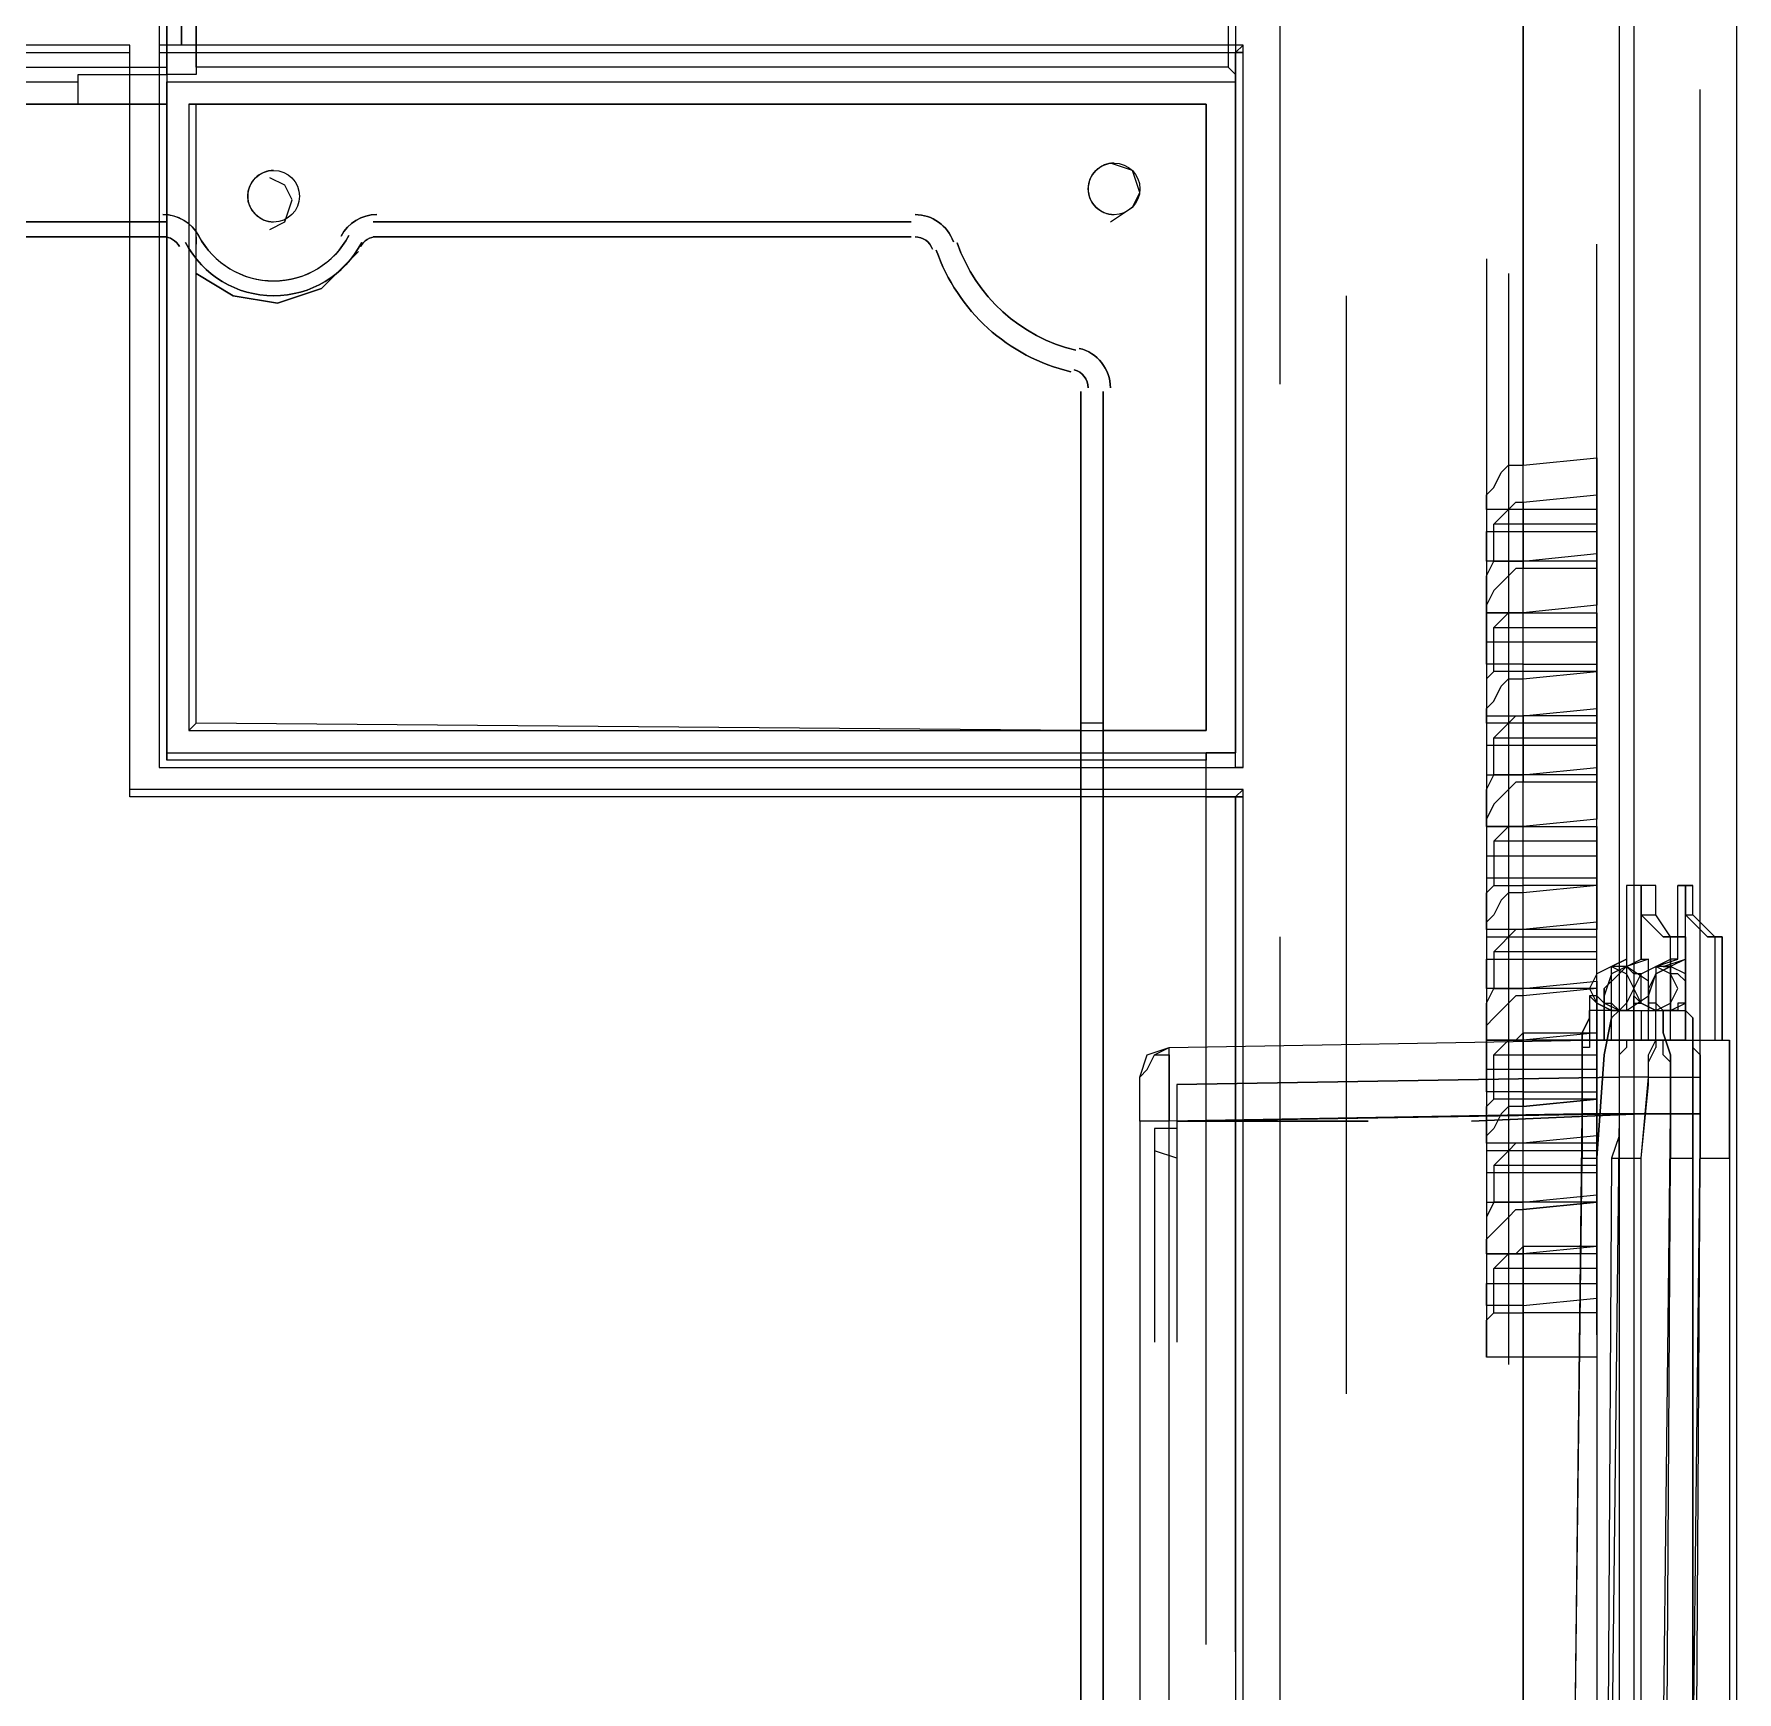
# Model space of a CAD drawing. Header units: millimetres. Extents: x -305 to 1353, y -289 to 1176.
# Drawn here: x 282.31 to 295.29, y 994.17 to 1006.8 of the extents above; entities that cross this region are included whole.
import ezdxf

# ---------------------------------------------------------------- set-up
doc = ezdxf.new("R2010")
doc.units = ezdxf.units.MM
doc.header["$MEASUREMENT"] = 0
doc.layers.add('PDF_0', color=7, linetype='Continuous')

msp = doc.modelspace()

# ---------------------------------------------------------------- linework, layer by layer
at = {"layer": 'PDF_0', "lineweight": 18}
for points in [[(276.362, 987.397), (276.362, 981.95), (276.362, 981.894), (276.924, 981.894), (276.924, 981.95), (276.924, 983.41), (291.525, 983.41), (291.525, 981.95), (291.525, 981.894), (293.659, 981.894), (293.659, 981.95), (293.659, 1034.682), (293.659, 1034.738), (291.525, 1034.738), (291.525, 1034.682), (291.525, 1033.165), (276.924, 1033.165), (276.924, 1034.625), (276.924, 1034.738), (276.362, 1034.738), (276.362, 1034.625), (276.362, 1029.178)], [(283.269, 1032.885), (283.269, 1031.93), (283.269, 1031.818), (283.269, 1011.096), (283.269, 1010.927), (283.269, 1010.141), (283.269, 1009.86), (283.269, 1006.94), (283.269, 1006.715)], [(294.613, 1032.211), (294.557, 1032.155), (294.501, 1031.93), (294.501, 1031.256), (294.501, 983.242), (294.557, 982.624), (294.557, 982.399), (294.613, 982.343), (295.287, 982.399), (295.287, 983.635), (295.287, 984.589), (295.287, 984.758), (295.287, 985.039), (295.287, 985.151), (295.287, 985.039), (295.287, 984.758), (295.287, 984.983), (295.287, 985.039)], [(295.287, 987.959), (295.287, 1031.818), (295.231, 1031.874)], [(294.501, 1031.256), (294.389, 1031.256), (294.389, 983.242), (294.501, 983.242)], [(283.438, 1006.884), (283.438, 1006.94), (283.438, 1006.715), (283.269, 1006.715), (283.269, 1006.659), (291.468, 1006.659), (291.525, 1006.715)], [(276.98, 1006.659), (283.045, 1006.659), (283.045, 1006.715)], [(283.045, 1000.987), (283.045, 1005.255), (283.045, 1005.368), (283.045, 1006.659)], [(283.269, 1006.659), (283.269, 1005.368), (283.269, 1005.255), (283.269, 1001.212), (290.289, 1001.212), (290.458, 1001.212), (291.468, 1001.212), (291.525, 1001.212)], [(291.468, 1001.212), (291.468, 1006.659)], [(283.269, 1005.368), (283.269, 1005.368)], [(283.269, 1005.368), (283.269, 1005.368)], [(283.269, 1005.255), (283.269, 1005.255)], [(283.269, 1005.255), (283.269, 1005.255)], [(290.289, 1001.212), (290.289, 1004.076), (290.289, 1001.212)], [(294.22, 1002.784), (293.659, 1002.784), (294.22, 1002.841), (294.22, 1002.447), (293.659, 1002.391)], [(293.659, 1001.998), (294.22, 1001.998), (294.22, 1001.605), (293.659, 1001.605)], [(294.22, 1001.942), (293.659, 1001.942)], [(294.22, 1001.156), (293.659, 1001.156), (294.22, 1001.212), (294.22, 1000.819), (293.659, 1000.763)], [(291.525, 1001.044), (291.468, 1000.987), (290.458, 1000.987), (290.289, 1000.987), (283.045, 1000.987), (283.045, 1001.044)], [(291.468, 1000.987), (291.468, 983.691), (291.525, 983.691)], [(293.659, 1000.37), (294.22, 1000.37), (294.22, 999.977), (293.659, 999.977)], [(294.22, 1000.313), (293.659, 1000.313)], [(294.557, 994.136), (294.557, 998.236), (294.613, 998.853), (294.613, 999.022), (294.669, 999.134), (294.782, 999.134), (294.782, 999.92), (294.894, 999.92), (294.894, 999.134), (294.894, 999.92), (294.782, 999.92)], [(294.782, 999.92), (294.782, 999.92)], [(295.119, 999.92), (295.119, 999.92)], [(295.119, 999.92), (295.175, 999.92), (295.175, 999.134), (295.175, 999.92), (295.119, 999.92), (295.119, 999.134), (295.175, 999.134), (295.231, 999.134)], [(294.22, 999.527), (293.659, 999.527), (294.22, 999.583), (294.22, 999.19), (293.659, 999.134)], [(294.782, 999.134), (294.894, 999.134), (295.119, 999.134)], [(294.95, 988.914), (295.006, 998.236), (295.006, 998.404), (295.006, 998.573), (295.006, 998.741), (295.006, 998.853), (295.006, 998.966), (295.006, 999.022), (294.95, 999.078), (294.95, 999.134), (294.95, 999.078), (295.006, 999.022), (295.006, 998.966), (295.006, 998.853), (295.006, 998.741), (295.006, 998.573), (295.006, 998.404), (295.006, 998.236), (295.231, 998.236), (295.231, 993.013)], [(295.231, 998.236), (295.231, 998.853), (295.231, 999.022), (295.231, 999.134), (295.231, 999.022), (295.231, 998.853), (295.231, 998.236), (295.231, 993.013)], [(294.613, 988.24), (294.613, 988.52), (294.557, 988.914), (294.557, 994.136), (294.557, 998.236), (294.613, 998.797), (294.613, 998.966), (294.669, 999.078)], [(293.659, 998.741), (294.22, 998.741), (294.22, 998.348), (293.659, 998.348)], [(294.613, 998.853), (295.006, 998.853), (295.006, 998.797), (295.006, 998.741), (295.006, 998.685), (295.006, 998.629), (295.006, 998.573), (294.894, 988.577), (294.894, 988.52), (294.894, 988.464), (294.894, 988.408), (294.894, 988.352), (294.894, 988.296), (294.613, 988.296)], [(294.22, 998.685), (293.659, 998.685)], [(294.22, 997.899), (293.659, 997.899), (294.22, 997.955), (294.22, 997.562), (293.659, 997.506)], [(293.659, 997.113), (294.22, 997.169), (294.22, 996.719), (293.659, 996.719)], [(294.22, 997.056), (293.659, 997.056)]]:
    msp.add_lwpolyline(points, dxfattribs=at)
for points in [[(283.438, 1006.715), (283.438, 1006.884), (291.525, 1006.884), (291.525, 1009.916), (283.438, 1009.916), (283.438, 1010.085), (291.525, 1010.085), (291.525, 1032.941), (283.269, 1032.941), (283.269, 1001.212), (291.525, 1001.212), (291.525, 1006.715)], [(276.924, 983.691), (291.525, 983.691), (291.525, 1001.044), (283.045, 1001.044), (283.045, 1006.715), (276.924, 1006.715)], [(283.045, 1005.368), (279.17, 1005.368)], [(288.997, 1005.368), (284.898, 1005.368)], [(283.045, 1005.255), (279.17, 1005.255)], [(288.997, 1005.255), (284.898, 1005.255)], [(290.458, 1001.212), (290.458, 1004.076)], [(290.289, 985.993), (290.289, 1000.987)], [(290.458, 985.993), (290.458, 1000.987)], [(295.006, 998.573), (294.557, 998.573)]]:
    msp.add_lwpolyline(points, close=True, dxfattribs=at)
at = {"layer": 'PDF_0', "lineweight": 0}
for points in [[(276.98, 1019.519), (276.98, 1010.309), (277.036, 1010.253), (283.326, 1010.309), (283.326, 1006.547)], [(291.412, 1010.309), (291.468, 1010.309), (291.468, 1019.519), (291.468, 1010.366), (291.468, 1010.309), (291.468, 1006.491), (291.412, 1006.547), (283.55, 1006.547), (283.55, 1006.491), (283.326, 1006.491), (283.326, 1006.884), (283.494, 1006.884), (283.55, 1006.884), (283.326, 1006.884), (283.326, 1009.916)], [(291.805, 1012.5), (291.805, 1004.132)], [(293.659, 1010.759), (293.659, 1003.514), (294.22, 1003.571), (294.22, 1003.177), (294.22, 1003.009), (294.22, 1002.841)], [(283.55, 1006.547), (283.55, 1010.309), (291.412, 1010.309), (291.412, 1006.547)], [(277.036, 1010.253), (277.036, 1006.547), (283.326, 1006.547), (283.326, 1006.491), (283.326, 1006.435), (291.468, 1006.435), (291.468, 1006.491), (291.468, 1001.324), (291.468, 1006.435)], [(283.55, 1006.884), (283.55, 1006.491)], [(277.036, 1006.435), (282.652, 1006.435)], [(283.326, 1001.324), (283.326, 1006.435)], [(282.652, 1006.266), (277.204, 1006.266), (277.204, 997.169), (277.204, 1006.266), (283.326, 1006.266), (283.326, 1005.368), (283.326, 1005.255), (283.269, 1005.255), (283.045, 1005.255), (283.269, 1005.255), (283.326, 1005.255), (283.326, 1001.268)], [(283.326, 1006.266), (283.326, 1006.266)], [(283.494, 1006.266), (283.494, 1001.493), (291.244, 1001.493), (291.244, 1006.266), (291.244, 1001.493), (290.458, 1001.493), (290.458, 1001.549), (290.289, 1001.549), (290.289, 1001.493), (283.55, 1001.549), (283.494, 1001.493)], [(283.55, 1001.549), (283.55, 1004.975), (283.831, 1004.806), (284.168, 1004.75), (284.505, 1004.862), (284.786, 1005.143), (284.505, 1004.862), (284.168, 1004.75), (283.831, 1004.806), (283.55, 1004.975), (283.55, 1005.255), (283.55, 1005.199), (283.55, 1005.255), (283.55, 1006.266), (283.494, 1006.266), (291.244, 1006.266), (283.55, 1006.266)], [(291.244, 1006.266), (291.244, 1006.266)], [(295.006, 998.011), (295.006, 1006.378)], [(290.514, 1005.368), (290.682, 1005.48), (290.738, 1005.592), (290.682, 1005.761), (290.514, 1005.817)], [(290.514, 1005.817), (290.514, 1005.817)], [(284.112, 1005.311), (284.224, 1005.368), (284.28, 1005.536), (284.224, 1005.648), (284.112, 1005.705)], [(284.112, 1005.705), (284.112, 1005.705)], [(290.514, 1005.368), (290.514, 1005.368)], [(283.326, 1005.255), (283.326, 1005.255)], [(283.55, 1005.255), (283.55, 1005.255)], [(284.112, 1005.311), (284.112, 1005.311)], [(294.22, 996.888), (294.22, 1005.199)], [(283.55, 1004.975), (283.55, 1004.975)], [(293.378, 1005.087), (293.378, 996.719)], [(293.546, 1004.975), (293.546, 996.663)], [(292.311, 1004.806), (292.311, 996.439)], [(294.22, 1003.177), (293.378, 1003.177), (293.378, 1003.29), (293.434, 1003.346), (293.49, 1003.458), (293.546, 1003.514), (293.602, 1003.514), (293.659, 1003.514)], [(293.659, 1003.234), (294.22, 1003.29)], [(293.378, 1003.177), (293.378, 1003.009)], [(293.434, 1002.784), (293.434, 1003.065), (293.49, 1003.121), (293.546, 1003.177), (293.602, 1003.234), (293.659, 1003.234), (293.659, 1002.728)], [(294.22, 1003.065), (293.434, 1003.065)], [(293.659, 1001.998), (293.378, 1001.998), (293.378, 1002.111), (293.378, 1002.167), (293.378, 1002.391), (294.22, 1002.391), (294.22, 1002.447), (293.659, 1002.391), (293.378, 1002.391), (293.378, 1002.504), (293.378, 1002.616), (293.378, 1002.672), (293.434, 1002.784), (293.659, 1002.784), (293.378, 1002.784), (293.378, 1002.897), (293.378, 1003.009), (294.22, 1003.009)], [(294.22, 1002.728), (293.659, 1002.728), (293.602, 1002.728), (293.546, 1002.672), (293.49, 1002.616), (293.434, 1002.56), (293.378, 1002.447), (293.378, 1002.391)], [(294.22, 1002.391), (294.22, 1002.167), (293.378, 1002.167)], [(293.659, 1001.886), (293.659, 1002.391), (293.602, 1002.391), (293.546, 1002.391), (293.49, 1002.335), (293.434, 1002.279), (294.22, 1002.279)], [(293.434, 1001.942), (293.434, 1002.279)], [(294.22, 1002.167), (294.22, 1001.998)], [(293.659, 1001.942), (293.434, 1001.942), (293.378, 1001.886), (293.378, 1001.774), (293.378, 1001.661), (293.378, 1001.605), (293.659, 1001.605), (294.22, 1001.661)], [(294.22, 1001.549), (293.378, 1001.549), (293.378, 1001.661), (293.434, 1001.717), (293.49, 1001.83), (293.546, 1001.886), (293.602, 1001.886), (293.659, 1001.886), (294.22, 1001.942)], [(293.434, 1001.437), (293.49, 1001.493), (293.546, 1001.549), (293.602, 1001.605), (293.659, 1001.605), (293.659, 1001.1)], [(294.22, 1001.605), (294.22, 1001.549), (294.22, 1001.38), (294.22, 1001.212)], [(291.244, 1001.493), (291.244, 1001.493)], [(293.378, 1001.549), (293.378, 1001.38)], [(293.378, 1000.763), (293.378, 1000.875), (293.378, 1000.987), (293.378, 1001.044), (293.434, 1001.156), (293.434, 1001.437), (294.22, 1001.437)], [(294.22, 1001.38), (293.378, 1001.38), (293.378, 1001.268), (293.378, 1001.156), (293.659, 1001.156), (293.434, 1001.156)], [(291.244, 994.698), (291.244, 1001.268), (290.458, 1001.268), (290.289, 1001.268), (283.326, 1001.268), (283.326, 1001.324), (291.468, 1001.324), (291.244, 1001.324)], [(290.289, 1001.268), (290.289, 1001.268)], [(290.458, 1001.268), (290.458, 1001.268)], [(291.468, 994.473), (291.468, 1000.987), (291.244, 1000.987), (291.244, 1001.324), (291.244, 1001.268)], [(291.468, 1001.324), (291.468, 1001.324)], [(294.22, 1001.1), (293.659, 1001.1), (293.602, 1001.1), (293.546, 1001.044), (293.49, 1000.987), (293.434, 1000.931), (293.378, 1000.819), (293.378, 1000.763), (294.22, 1000.763), (294.22, 1000.819), (293.659, 1000.763), (293.602, 1000.763), (293.546, 1000.763), (293.49, 1000.707), (293.434, 1000.65)], [(291.244, 994.529), (291.244, 1000.987), (291.468, 1000.987), (291.468, 994.417)], [(291.244, 1000.987), (291.244, 1000.987)], [(291.468, 1000.987), (291.468, 1000.987)], [(294.22, 1000.313), (293.659, 1000.257), (293.659, 1000.763), (293.378, 1000.763), (293.378, 1000.538), (294.22, 1000.538)], [(294.22, 1000.763), (294.22, 1000.538), (294.22, 1000.37)], [(294.22, 1000.65), (293.434, 1000.65), (293.434, 1000.313), (293.659, 1000.313)], [(293.378, 1000.538), (293.378, 1000.482), (293.378, 1000.37), (293.659, 1000.37)], [(293.659, 999.471), (293.659, 999.977), (293.378, 999.977), (293.378, 1000.033), (293.378, 1000.145), (293.378, 1000.257), (293.434, 1000.313)], [(294.22, 999.134), (294.332, 999.134), (294.22, 999.134), (294.501, 999.134), (294.501, 999.471), (294.557, 999.415), (294.669, 999.359), (294.782, 999.415), (294.838, 999.527), (294.782, 999.64), (294.669, 999.696), (294.838, 999.752), (294.838, 1000.313)], [(294.557, 1000.313), (294.557, 999.752), (294.557, 1000.313), (294.501, 1000.313), (294.445, 1000.313), (294.445, 999.752), (294.445, 999.359), (294.389, 999.359), (294.332, 999.303), (294.276, 999.022), (294.22, 998.236), (294.22, 993.013), (294.22, 988.914), (294.276, 988.127), (294.332, 987.903), (294.389, 987.79), (294.894, 987.79), (294.95, 987.903), (294.95, 988.127), (294.95, 988.914), (294.95, 994.136), (294.95, 998.236)], [(294.669, 1000.313), (294.557, 1000.313), (294.557, 1000.089), (294.725, 999.92), (294.782, 999.92), (294.725, 999.92), (294.782, 999.92), (294.669, 1000.089), (294.669, 1000.313), (294.557, 1000.313), (294.501, 1000.313)], [(294.894, 999.583), (294.838, 999.64), (294.782, 999.64), (294.782, 999.696), (294.725, 999.696), (294.894, 999.752), (294.894, 1000.313), (294.95, 1000.313)], [(294.838, 1000.313), (294.838, 1000.313)], [(294.95, 1000.089), (294.95, 1000.313), (294.894, 1000.313), (294.894, 1000.089)], [(294.894, 999.752), (294.894, 1000.313)], [(293.659, 1000.257), (293.602, 1000.257), (293.546, 1000.257), (293.49, 1000.201), (293.434, 1000.089), (293.378, 1000.033), (293.378, 999.92), (294.22, 999.92)], [(294.557, 1000.089), (294.669, 1000.089)], [(291.805, 999.92), (291.805, 991.609)], [(293.378, 999.92), (293.378, 999.752)], [(294.22, 1000.033), (293.659, 999.977), (293.602, 999.977), (293.546, 999.92), (293.49, 999.864), (293.434, 999.808), (293.434, 999.527)], [(294.22, 999.583), (294.22, 999.752), (294.22, 999.92), (294.22, 999.977)], [(294.725, 999.92), (294.725, 999.92)], [(294.782, 999.92), (294.782, 999.92)], [(295.062, 999.92), (295.062, 999.92)], [(295.119, 999.92), (295.119, 999.92)], [(294.22, 999.808), (293.434, 999.808)], [(293.659, 998.741), (293.378, 998.741), (293.378, 998.853), (293.378, 998.91), (293.378, 999.134), (293.378, 999.246), (293.378, 999.359), (293.378, 999.415), (293.434, 999.527), (293.659, 999.527), (293.378, 999.527), (293.378, 999.64), (293.378, 999.752), (294.22, 999.752)], [(293.995, 988.577), (294.108, 998.573), (294.782, 998.573), (294.782, 998.685), (294.782, 998.797), (294.782, 998.853), (294.782, 998.966), (294.725, 999.022), (294.725, 999.078), (294.725, 999.134), (294.669, 999.134), (294.613, 999.134), (294.613, 999.471), (294.613, 999.359), (294.782, 999.359), (294.894, 999.359), (294.894, 999.415), (294.838, 999.415), (294.838, 999.359), (294.782, 999.359), (294.725, 999.359), (294.669, 999.415), (294.613, 999.415), (294.613, 999.471), (294.669, 999.64), (294.782, 999.696), (294.669, 999.64), (294.613, 999.527), (294.613, 999.471), (294.613, 999.583), (294.613, 999.752), (294.445, 999.696), (294.557, 999.752), (294.613, 999.752)], [(294.725, 999.696), (294.782, 999.696), (294.782, 999.359), (294.894, 999.415), (294.894, 999.64), (294.894, 999.752), (294.782, 999.696), (294.669, 999.696), (294.669, 999.359), (294.557, 999.415), (294.501, 999.471), (294.501, 999.134), (294.557, 999.134), (294.332, 999.134), (294.332, 999.359), (294.22, 999.415), (294.164, 999.471), (294.164, 999.134)], [(294.613, 999.583), (294.445, 999.696), (294.332, 999.696), (294.22, 999.64), (294.164, 999.527), (294.22, 999.415), (294.332, 999.359), (294.332, 999.696), (294.445, 999.752), (294.332, 999.696), (294.445, 999.64), (294.501, 999.527), (294.445, 999.415), (294.389, 999.359), (294.276, 999.415), (294.22, 999.471), (294.164, 999.471)], [(294.276, 999.527), (294.389, 999.64), (294.445, 999.696), (294.445, 999.359), (294.613, 999.471)], [(294.332, 999.696), (294.332, 999.696)], [(294.332, 999.696), (294.332, 999.696)], [(294.669, 999.359), (294.557, 999.415), (294.501, 999.527), (294.557, 999.64), (294.669, 999.696), (294.782, 999.752)], [(294.669, 999.696), (294.669, 999.696)], [(294.669, 999.696), (294.669, 999.696)], [(294.838, 999.752), (294.782, 999.752), (294.782, 999.359)], [(294.894, 999.64), (294.782, 999.696)], [(294.22, 999.527), (293.659, 999.471), (293.602, 999.471), (293.546, 999.415), (293.49, 999.359), (293.434, 999.303), (293.378, 999.246), (293.378, 999.134)], [(294.276, 999.527), (294.276, 999.527)], [(294.557, 999.359), (294.557, 999.134), (294.838, 999.134), (294.894, 999.134), (294.613, 999.134), (294.613, 999.527)], [(294.613, 999.527), (294.613, 999.527)], [(290.738, 998.853), (290.794, 998.91), (290.851, 999.022), (290.963, 999.022), (290.963, 998.966), (290.963, 998.853), (290.963, 998.516), (290.794, 998.516), (290.738, 998.516), (290.738, 998.853), (290.794, 999.022), (290.963, 999.078), (294.164, 999.134), (294.22, 999.134), (294.22, 999.471)], [(294.501, 999.471), (294.501, 999.471)], [(294.613, 999.471), (294.613, 999.471)], [(294.22, 999.359), (294.22, 999.134), (294.22, 998.91), (293.378, 998.91)], [(294.22, 998.236), (294.276, 999.022), (294.332, 999.303), (294.389, 999.359), (294.164, 999.359), (294.164, 999.303), (294.108, 999.19), (294.108, 999.022), (294.108, 998.853), (294.108, 998.685), (294.108, 998.46), (294.108, 998.236), (294.108, 998.46), (294.108, 998.685), (294.108, 998.853), (294.108, 999.022), (294.108, 999.19), (294.164, 999.303), (294.164, 999.359)], [(294.332, 999.359), (294.445, 999.359), (294.613, 999.359)], [(294.557, 999.134), (294.613, 999.134), (294.669, 999.134), (294.669, 999.359), (294.725, 999.359)], [(294.725, 988.914), (294.782, 998.236), (294.782, 998.46), (294.782, 998.685), (294.782, 998.853), (294.782, 999.022), (294.725, 999.19), (294.725, 999.303), (294.725, 999.359), (294.725, 999.303), (294.725, 999.19), (294.782, 999.022), (294.782, 998.853), (294.782, 998.685), (294.782, 998.46), (294.782, 998.236), (294.95, 998.236), (294.95, 999.022), (294.95, 999.303), (294.894, 999.359), (294.95, 999.303), (294.95, 999.022), (294.95, 998.236), (294.95, 994.136)], [(294.894, 999.359), (294.894, 999.359)], [(293.434, 999.022), (293.49, 999.078), (293.546, 999.134), (293.602, 999.134), (293.659, 999.19), (293.659, 998.629), (293.602, 998.629), (293.546, 998.629), (293.49, 998.573), (293.434, 998.46), (293.378, 998.404), (293.378, 998.292), (293.378, 998.123), (293.378, 998.011), (293.378, 997.899), (293.659, 997.899), (293.434, 997.899), (293.378, 997.786), (293.378, 997.73), (293.378, 997.618), (293.378, 997.506), (293.659, 997.506)], [(293.659, 999.19), (294.22, 999.19), (294.22, 999.134), (293.378, 999.134), (293.659, 999.134)], [(294.22, 999.134), (294.22, 999.134)], [(294.22, 999.134), (294.22, 999.134)], [(294.22, 999.134), (294.22, 999.134)], [(294.669, 999.134), (294.445, 999.134), (294.445, 999.078), (294.389, 999.022), (294.389, 998.966), (294.389, 998.853), (294.389, 998.741), (294.389, 998.573), (294.389, 998.404), (294.332, 998.236), (294.276, 988.914), (294.276, 988.745), (294.276, 988.577), (294.276, 988.464), (294.276, 988.296), (294.276, 988.24), (294.332, 988.127), (294.332, 988.071), (294.669, 988.071), (294.669, 988.127), (294.613, 988.24)], [(294.445, 999.134), (294.445, 999.078), (294.389, 999.022), (294.389, 998.966), (294.389, 998.853), (294.389, 998.741), (294.389, 998.573), (294.389, 998.404), (294.332, 998.236), (294.557, 998.236)], [(294.332, 999.134), (294.332, 999.134)], [(294.332, 999.134), (294.332, 999.134)], [(294.332, 999.134), (294.557, 999.134), (294.613, 999.134), (294.669, 999.134), (294.669, 999.078)], [(294.332, 999.134), (294.332, 999.134)], [(294.332, 999.134), (294.332, 999.134)], [(294.501, 999.134), (294.501, 999.134)], [(294.557, 999.134), (294.557, 999.134)], [(294.557, 999.134), (294.557, 999.134)], [(294.557, 999.134), (294.557, 999.134)], [(294.613, 999.134), (294.613, 999.134)], [(294.838, 999.134), (294.838, 999.134)], [(290.851, 999.022), (290.963, 999.078)], [(294.22, 997.506), (293.378, 997.506), (293.378, 997.618), (293.434, 997.674), (293.49, 997.73), (293.546, 997.786), (293.602, 997.843), (293.659, 997.843), (294.22, 997.899), (293.659, 997.843), (293.659, 998.348), (293.378, 998.348), (293.378, 998.404), (293.378, 998.516), (293.378, 998.629), (293.434, 998.685), (293.434, 999.022), (294.22, 999.022)], [(294.22, 998.91), (294.22, 998.741)], [(291.019, 998.797), (291.019, 998.516), (294.389, 998.573), (291.019, 998.516), (291.019, 998.46), (290.851, 998.46), (290.851, 996.832)], [(294.613, 998.853), (294.389, 998.853), (294.389, 998.797), (294.389, 998.741), (294.389, 998.685), (294.389, 998.629), (294.389, 998.573), (294.276, 988.577), (294.276, 988.52), (294.276, 988.464), (294.276, 988.408), (294.276, 988.352), (294.276, 988.296), (294.332, 988.296), (294.613, 988.296)], [(293.659, 998.685), (293.434, 998.685)], [(290.963, 988.633), (290.963, 998.516), (290.794, 998.516), (290.738, 998.516), (290.738, 988.633)], [(294.725, 987.847), (294.725, 987.734), (294.669, 987.734), (294.669, 987.903), (294.613, 988.015), (294.669, 988.071), (294.669, 988.127), (294.669, 988.184), (294.669, 988.24), (294.669, 988.352), (294.669, 988.464), (294.669, 988.577), (294.782, 998.573), (294.108, 998.573)], [(291.019, 998.46), (291.019, 996.832)], [(294.22, 998.404), (293.659, 998.348), (293.602, 998.348), (293.546, 998.292), (293.49, 998.236), (293.434, 998.18), (293.434, 997.899)], [(291.019, 998.236), (290.851, 998.292)], [(294.22, 998.292), (293.378, 998.292)], [(293.995, 988.914), (294.108, 998.236), (294.22, 998.236), (294.22, 993.013)], [(294.22, 997.955), (294.22, 998.123), (294.22, 998.292), (294.22, 998.348)], [(294.22, 998.123), (293.378, 998.123)], [(294.22, 998.18), (293.434, 998.18)], [(293.434, 997.056), (293.434, 997.393), (293.49, 997.449), (293.546, 997.506), (293.602, 997.506), (293.659, 997.562), (293.659, 990.318), (293.602, 990.318), (293.546, 990.261), (293.49, 990.205), (293.434, 990.149), (293.378, 990.093), (293.378, 989.981)], [(293.378, 997.506), (293.378, 997.281)], [(294.22, 997.169), (294.22, 997.281), (294.22, 997.506), (294.22, 997.562), (293.659, 997.562)], [(294.22, 997.393), (293.434, 997.393)], [(293.659, 997.113), (293.378, 997.113), (293.378, 997.225), (293.378, 997.281), (294.22, 997.281)], [(293.659, 996.719), (293.378, 996.719), (293.378, 996.776), (293.378, 996.888), (293.378, 997), (293.434, 997.056), (293.659, 997.056)]]:
    msp.add_lwpolyline(points, dxfattribs=at)
for points in [[(291.525, 1006.659), (291.468, 1006.659)], [(282.652, 1006.491), (283.326, 1006.491), (283.326, 1006.266), (282.652, 1006.266)], [(283.269, 1005.368), (283.326, 1005.368), (283.269, 1005.368), (283.045, 1005.368)], [(290.289, 1000.987), (290.289, 1001.212)], [(290.458, 1000.987), (290.458, 1001.212)], [(291.525, 1001.212), (291.468, 1001.212)], [(291.468, 1000.987), (291.525, 1000.987)], [(294.894, 1000.313), (294.838, 1000.313)], [(295.062, 999.92), (294.894, 1000.089), (294.95, 1000.089), (295.119, 999.92)], [(295.119, 999.92), (295.062, 999.92)], [(294.276, 999.471), (294.276, 999.415), (294.332, 999.415), (294.389, 999.359), (294.445, 999.359), (294.501, 999.359), (294.501, 999.415), (294.557, 999.415), (294.557, 999.471), (294.557, 999.527), (294.557, 999.583), (294.557, 999.64), (294.501, 999.64), (294.445, 999.696), (294.332, 999.64)], [(294.276, 999.134), (294.276, 999.471), (294.276, 999.527)], [(294.108, 998.573), (290.963, 998.516), (290.963, 998.91), (290.963, 999.022), (290.963, 999.078), (294.164, 999.134), (294.164, 999.078), (294.108, 999.078), (294.108, 999.022), (294.108, 998.966), (294.108, 998.853), (294.108, 998.741), (294.108, 998.685)], [(294.389, 998.853), (291.019, 998.797)], [(293.659, 998.629), (294.22, 998.685)], [(292.479, 998.516), (291.019, 998.516)], [(294.557, 998.573), (293.265, 998.516)]]:
    msp.add_lwpolyline(points, close=True, dxfattribs=at)
at = {"layer": 'PDF_0', "lineweight": 18}
for points in [[(284.14, 1005.761, 0.414214), (283.943, 1005.564, 0.414214), (284.14, 1005.368)], [(290.542, 1005.817, 0.414214), (290.345, 1005.62, 0.414214), (290.542, 1005.424)], [(283.571, 1005.259, 0.27849), (283.297, 1005.424, -0.27849), (283.568, 1005.264, 0.604033), (284.712, 1005.264, -0.604033), (283.571, 1005.259)]]:
    msp.add_lwpolyline(points, format="xyb", dxfattribs=at)
for points in [[(284.926, 1005.424, 0.278533), (284.653, 1005.259, -0.278533)], [(289.318, 1005.216, 0.320151), (289.026, 1005.424, -0.320151)], [(283.422, 1005.18, 0.278639), (283.297, 1005.255, -0.278639)], [(284.926, 1005.255, 0.278639), (284.802, 1005.18, -0.278639)], [(289.158, 1005.161, 0.320086), (289.026, 1005.255, -0.320086)], [(283.469, 1005.211, 0.60408), (284.811, 1005.211, -0.60408)], [(289.188, 1005.154, 0.257094), (290.212, 1004.227, -0.257094)], [(289.347, 1005.209, 0.257079), (290.251, 1004.391, -0.257079)], [(290.514, 1004.104, 0.347692), (290.276, 1004.405, -0.347692)], [(290.345, 1004.104, 0.347527), (290.237, 1004.241, -0.347527)]]:
    msp.add_lwpolyline(points, format="xyb", close=True, dxfattribs=at)
for centre in [(284.14, 1005.564), (290.542, 1005.62)]:
    msp.add_circle(centre, 0.197, dxfattribs=at)

doc.saveas('drawing.dxf')
